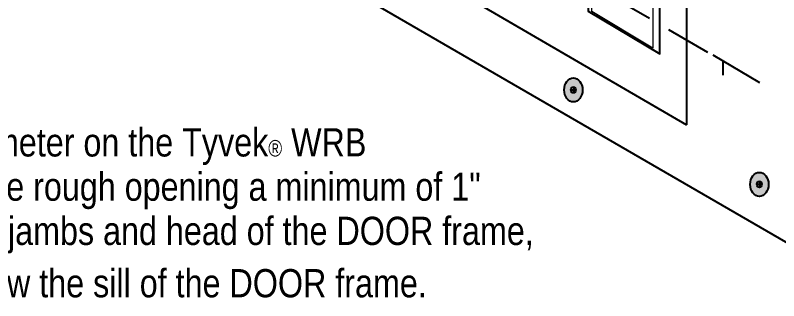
# Model space of a CAD drawing. Header units: inches. Extents: x -20.7 to 75.7, y -15.1 to 19.1.
# Drawn here: x 43.815 to 48.048, y -8.239 to -6.659 of the extents above; entities that cross this region are included whole.
import ezdxf

# ---------------------------------------------------------------- set-up
doc = ezdxf.new("R2010")
doc.units = ezdxf.units.IN
doc.header["$MEASUREMENT"] = 0
doc.linetypes.add('AI-Linetype-17', pattern=[0.375, 0.25, -0.125])
for name, color, linetype, lineweight in [('.ATI-TEXT', 7, 'Continuous', 0), ('G-ANNO-TTLB', 7, 'Continuous', 0), ('LOGOS', 7, 'Continuous', 0), ('TYVEK', 7, 'Continuous', 0)]:
    doc.layers.add(name, color=color, linetype=linetype, lineweight=lineweight)

# ---------------------------------------------------------------- blocks, each defined once
blk = doc.blocks.new('Block_263')
at = {"layer": 'TYVEK', "color": 18, "lineweight": 25, "true_color": 0x000000}
for points in [[(44.4078, -4.6883)], [(48.1422, -6.8502)]]:
    blk.add_lwpolyline(points, dxfattribs=at)
blk = doc.blocks.new('Block_265')
at = {"layer": 'TYVEK', "true_color": 0x003b71, "transparency": 33554687}
h = blk.add_hatch(color=156, dxfattribs=at)
h.dxf.hatch_style = 2
edge = h.paths.add_edge_path()
edge.add_ellipse((47.9405, -7.5952), major_axis=(0, 0.0664), ratio=0.766948, start_angle=0, end_angle=360)
at = {"layer": 'TYVEK', "color": 252, "lineweight": 25, "true_color": 0x838484}
for p, q in [((47.927, -7.5948), (47.954, -7.5948)), ((47.9405, -7.5776), (47.9405, -7.6119))]:
    blk.add_line(p, q, dxfattribs=at)
at = {"layer": 'TYVEK', "color": 18, "lineweight": 25, "true_color": 0x000000}
blk.add_ellipse((47.9405, -7.5952), major_axis=(0, 0.0664), ratio=0.766948, dxfattribs=at)
at = {"layer": 'TYVEK', "color": 252, "lineweight": 25, "true_color": 0x838484}
blk.add_ellipse((47.9405, -7.5948), major_axis=(0, 0.0171), ratio=0.788846, dxfattribs=at)
blk = doc.blocks.new('Block_276')
at = {"layer": 'TYVEK', "true_color": 0x003b71, "transparency": 33554687}
h = blk.add_hatch(color=156, dxfattribs=at)
h.dxf.hatch_style = 2
edge = h.paths.add_edge_path()
edge.add_ellipse((46.9093, -7.0724), major_axis=(0, 0.0664), ratio=0.766948, start_angle=0, end_angle=360)
at = {"layer": 'TYVEK', "color": 252, "lineweight": 25, "true_color": 0x838484}
for p, q in [((46.9093, -7.0548), (46.9093, -7.0891)), ((46.8958, -7.0719), (46.9229, -7.0719))]:
    blk.add_line(p, q, dxfattribs=at)
at = {"layer": 'TYVEK', "color": 18, "lineweight": 25, "true_color": 0x000000}
blk.add_ellipse((46.9093, -7.0724), major_axis=(0, 0.0664), ratio=0.766948, dxfattribs=at)
at = {"layer": 'TYVEK', "color": 252, "lineweight": 25, "true_color": 0x838484}
blk.add_ellipse((46.9093, -7.0719), major_axis=(0, 0.0171), ratio=0.788846, dxfattribs=at)
blk = doc.blocks.new('Block_412')
at = {"layer": '.ATI-TEXT', "char_height": 0.2, "attachment_point": 7}
for s, insert in [('\\C18;\\c0;\\FArial Narrow|b0|i0|c1;\\H0.156250;\\W1.000000;Mark a perimeter on the Tyvek\\H0.091094;®\\H0.156250; WRB  ', (42.7905, -7.488)), ('\\C18;\\c0;\\FArial Narrow|b0|i0|c1;\\H0.156250;\\W1.000000;AROUND the rough opening a minimum of 1"   ', (42.7907, -7.733)), ('\\C18;\\c0;\\FArial Narrow|b0|i0|c1;\\H0.156250;\\W1.000000;FROM THE jambs and head of the DOOR frame,', (42.7905, -7.9779)), ('\\C18;\\c0;\\FArial Narrow|b0|i0|c1;\\H0.156250;\\W1.000000;AND 6" below the sill of the DOOR frame. ', (42.7905, -8.2228))]:
    blk.add_mtext(s, dxfattribs=dict(at, insert=insert))

msp = doc.modelspace()

# ---------------------------------------------------------------- hatches: boundary and pattern name
at = {"layer": 'G-ANNO-TTLB', "true_color": 0xb9529f, "transparency": 33554687}
h = msp.add_hatch(color=233, dxfattribs=at)
edge = h.paths.add_edge_path()
edge.add_spline(control_points=[(71.2273, -15.1345), (71.2273, -15.1345), (30.5273, -15.1345), (30.5273, -15.1345), (30.5273, -15.1345), (30.5273, 19.0008), (30.5273, 19.0008), (30.5273, 19.0008), (71.2273, 19.0008), (71.2273, 19.0008), (71.2273, 19.0008), (71.2273, -15.1345), (71.2273, -15.1345)], knot_values=[0, 0, 0, 0, 1, 1, 1, 2, 2, 2, 3, 3, 3, 4, 4, 4, 4], degree=3, periodic=0)
edge = h.paths.add_edge_path()
edge.add_spline(control_points=[(30.6523, 18.8757), (30.6523, 18.8757), (30.6523, -15.0095), (30.6523, -15.0095), (30.6523, -15.0095), (71.1023, -15.0095), (71.1023, -15.0095), (71.1023, -15.0095), (71.1023, 18.8757), (71.1023, 18.8757), (71.1023, 18.8757), (30.6523, 18.8757), (30.6523, 18.8757)], knot_values=[0, 0, 0, 0, 1, 1, 1, 2, 2, 2, 3, 3, 3, 4, 4, 4, 4], degree=3, periodic=0)
edge.add_line((30.6523, 18.8757), (30.6523, 18.8757))
at = {"layer": 'LOGOS', "true_color": 0x000000, "transparency": 33554457}
h = msp.add_hatch(dxfattribs=at)
h.set_pattern_fill('_U', color=18, scale=10, angle=45, style=2, pattern_type=0)
h.set_pattern_definition([(45, (0, 0), (-7.071, 7.071), [])])
h.paths.add_polyline_path([(47.3506, -6.8402), (47.0111, -6.6386), (47.0111, -1.4261), (47.3578, -1.6206)])

# ---------------------------------------------------------------- linework, layer by layer
at = {"layer": 'G-ANNO-TTLB'}
for points in [[(71.2273, -15.1345), (71.2273, -15.1345), (30.5273, -15.1345), (30.5273, -15.1345), (30.5273, -15.1345), (30.5273, 19.0008), (30.5273, 19.0008), (30.5273, 19.0008), (71.2273, 19.0008), (71.2273, 19.0008), (71.2273, 19.0008), (71.2273, -15.1345), (71.2273, -15.1345)], [(30.6523, 18.8757), (30.6523, 18.8757), (30.6523, -15.0095), (30.6523, -15.0095), (30.6523, -15.0095), (71.1023, -15.0095), (71.1023, -15.0095), (71.1023, -15.0095), (71.1023, 18.8757), (71.1023, 18.8757), (71.1023, 18.8757), (30.6523, 18.8757), (30.6523, 18.8757)]]:
    msp.add_open_spline(points, degree=3, knots=[0, 0, 0, 0, 1, 1, 1, 2, 2, 2, 3, 3, 3, 4, 4, 4, 4], dxfattribs=at)
at = {"layer": 'LOGOS'}
msp.add_lwpolyline([(47.3506, -6.8402), (47.0111, -6.6386), (47.0111, -1.4261), (47.3578, -1.6206)], close=True, dxfattribs=at)
at = {"layer": 'LOGOS', "color": 251, "lineweight": 35, "true_color": 0x5c5c5c}
msp.add_lwpolyline([(47.2277, -6.7762)], dxfattribs=at)
at = {"layer": 'TYVEK', "color": 18, "linetype": 'AI-Linetype-17', "lineweight": 25, "true_color": 0x000000}
msp.add_line((47.6553, -6.8654), (44.6725, -5.1343), dxfattribs=at)
at = {"layer": 'TYVEK', "color": 4, "lineweight": 25, "true_color": 0x00ffff}
for p in [(44.8219, -5.6827), (47.5371, -6.4308)]:
    msp.add_line(p, (47.5371, -7.2655), dxfattribs=at)
at = {"layer": 'TYVEK', "color": 18, "lineweight": 25, "true_color": 0x000000}
msp.add_line((44.388, -5.7731), (48.1212, -7.9344), dxfattribs=at)
at = {"layer": 'TYVEK', "color": 1, "lineweight": 25, "true_color": 0xff0000}
for p, q in [((47.6822, -6.8784), (47.9422, -7.0306)), ((47.7376, -6.9154), (47.7376, -6.9898))]:
    msp.add_line(p, q, dxfattribs=at)
at = {"layer": 'TYVEK', "color": 240, "lineweight": 25, "true_color": 0xed2327}
msp.add_lwpolyline([(47.3846, -1.6367), (46.984, -1.4054), (46.9911, -6.6358), (47.3891, -6.8719)], close=True, dxfattribs=at)
at = {"layer": 'TYVEK', "color": 18, "lineweight": 18, "true_color": 0x000000}
for points in [[(47.6963, -7.7027)], [(47.697, -7.703)]]:
    msp.add_lwpolyline(points, dxfattribs=at)

# ---------------------------------------------------------------- block references
at = {"layer": '.ATI-TEXT'}
msp.add_blockref('Block_412', (0, 0), dxfattribs=at)
at = {"layer": 'TYVEK'}
for name in ['Block_263', 'Block_276', 'Block_265']:
    msp.add_blockref(name, (0, 0), dxfattribs=at)

doc.saveas('drawing.dxf')
